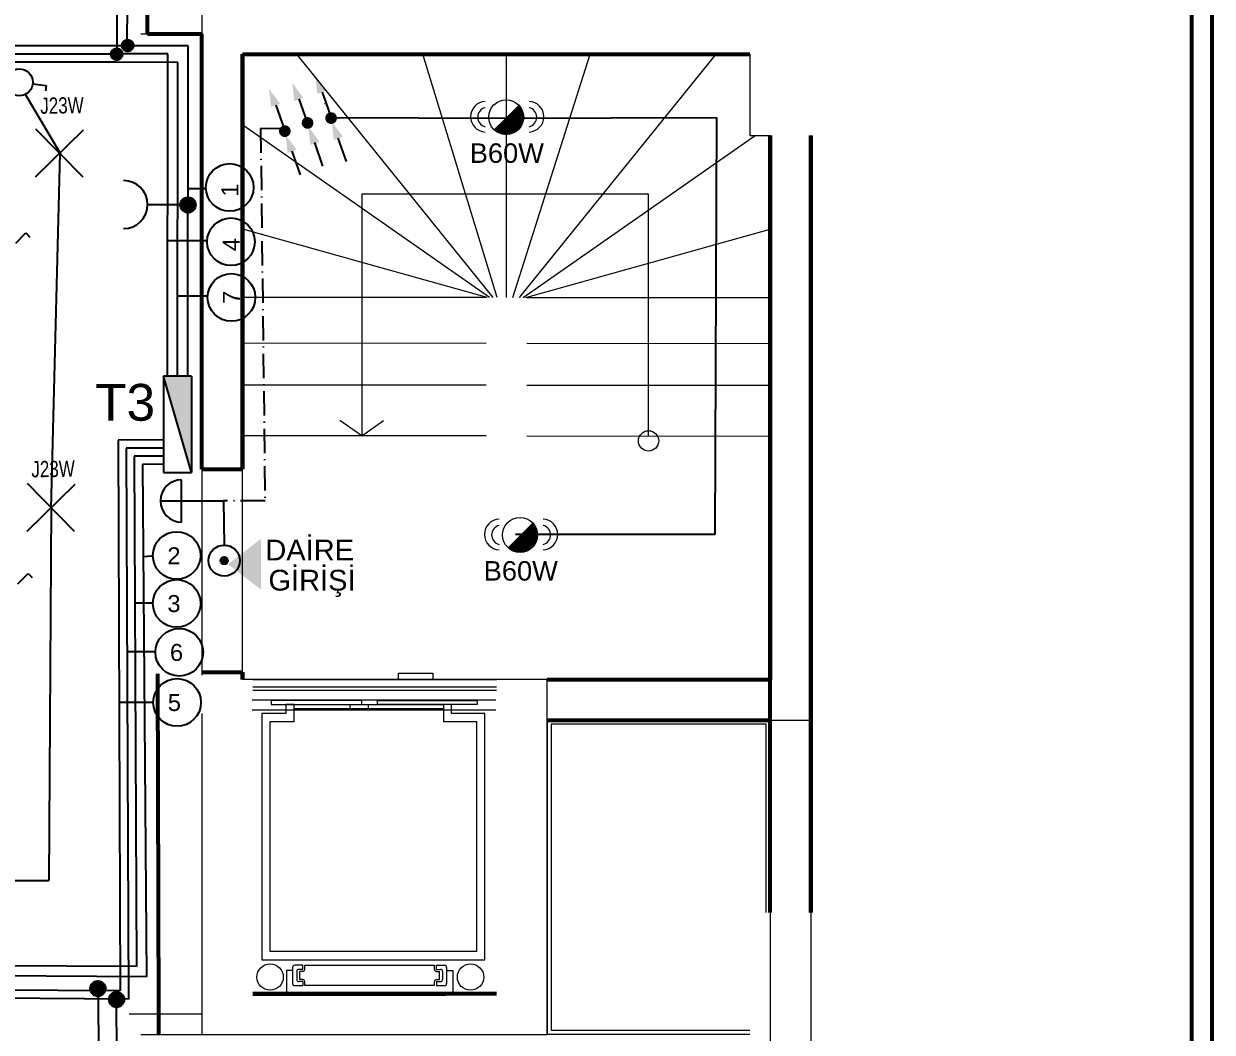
# Model space of a CAD drawing. Header units: millimetres. Extents: x -1335 to 33749, y 2338 to 5277.
# Drawn here: x 13440 to 14025, y 3663 to 4159 of the extents above; entities that cross this region are included whole.
import ezdxf
from ezdxf.enums import TextEntityAlignment as Align

# ---------------------------------------------------------------- set-up
doc = ezdxf.new("R2010")
doc.units = ezdxf.units.MM
for name, pattern in [('ACAD_ISO03W100', [30, 12, -18]), ('ACAD_ISO04W100', [30, 24, -3, 0, -3]), ('ACAD_ISO10W100', [18.5, 12, -3, 0.5, -3])]:
    doc.linetypes.add(name, pattern=pattern)
for name, color, linetype, lineweight in [('AYD-ARM', 1, 'Continuous', 20), ('DUVAR', 7, 'Continuous', 53), ('Linye-23', 220, 'Continuous', 25), ('MERDIVEN', 8, 'Continuous', 20), ('Model Birimi - Mahal', 7, 'Continuous', 18), ('PRİZ', 140, 'Continuous', 30), ('SEMBOL', 51, 'Continuous', 0), ('tefrişler', 134, 'Continuous', 9), ('YALıTıM', 7, 'Continuous', 18), ('YESIL', 74, 'Continuous', 18), ('ışık', 1, 'Continuous', 50)]:
    doc.layers.add(name, color=color, linetype=linetype, lineweight=lineweight)
for name, color, linetype in [('eleman', 2, 'Continuous'), ('LAMBA YAZI', 51, 'Continuous'), ('ZİL', 140, 'ACAD_ISO04W100')]:
    doc.layers.add(name, color=color, linetype=linetype)
doc.layers.add('Yapısal - Birleşik_Kalem_No__161', color=7, linetype='Continuous', lineweight=13, true_color=0x6a6a6a)
doc.styles.add('LAMBA', font='arial.ttf', dxfattribs={"height": 12})
doc.styles.get("Standard").update_dxf_attribs({"font": 'arial.ttf'})
doc.styles.add('STYLE1', font='arial.ttf', dxfattribs={"width": 0.6})

msp = doc.modelspace()

# ---------------------------------------------------------------- hatches: boundary and pattern name
at = {"ltscale": 10}
msp.add_hatch(color=256, dxfattribs=at).paths.add_polyline_path([(13522.59, 3938.33), (13522.59, 3985.69), (13508.77, 3985.69)])
at = {"layer": 'DUVAR'}
msp.add_hatch(color=1, dxfattribs=at).paths.add_polyline_path([(13556.83, 3880.61), (13540.59, 3893.11), (13556.83, 3905.61)])
at = {"layer": 'eleman'}
for points in [[(13584.59, 4124.84), (13589.05, 4126.42), (13583.58, 4133.79)], [(13561.79, 4118.4), (13566.25, 4119.98), (13560.78, 4127.35)], [(13573.26, 4121.3), (13577.72, 4122.88), (13572.25, 4130.25)], [(13592.75, 4102.15), (13597.21, 4103.72), (13591.74, 4111.1)], [(13569.95, 4095.71), (13574.41, 4097.28), (13568.94, 4104.66)], [(13581.17, 4099.73), (13585.63, 4101.3), (13580.16, 4108.68)]]:
    msp.add_hatch(color=7, dxfattribs=at).paths.add_polyline_path(points)
at = {"layer": 'PRİZ'}
msp.add_hatch(color=11, dxfattribs=at).paths.add_polyline_path([(13576.96, 4109.9, -1), (13582.65, 4111.11, -1)])
at = {"layer": 'ışık', "linetype": 'ByBlock'}
for points in [[(13588.54, 4112.32, -1), (13594.23, 4113.53, -1)], [(13565.74, 4105.88, -1), (13571.43, 4107.1, -1)]]:
    msp.add_hatch(color=256, dxfattribs=at).paths.add_polyline_path(points)

# ---------------------------------------------------------------- linework, layer by layer
for p, q in [((13488.71, 4150.18), (13493.65, 4150.18)), ((13488.82, 4150.36), (13493.54, 4150.36)), ((13488.96, 4150.54), (13493.4, 4150.54)), ((13489.13, 4150.72), (13493.23, 4150.72)), ((13489.32, 4150.9), (13493.04, 4150.9)), ((13489.56, 4151.08), (13492.8, 4151.08)), ((13489.86, 4151.26), (13492.5, 4151.26)), ((13490.29, 4151.44), (13492.07, 4151.44)), ((13482.93, 4144.46), (13488.7, 4144.46)), ((13482.94, 4144.64), (13488.69, 4144.64)), ((13482.94, 4144.28), (13488.69, 4144.28)), ((13482.96, 4144.82), (13488.67, 4144.82)), ((13482.99, 4145), (13488.64, 4145)), ((13483.03, 4145.18), (13488.6, 4145.18)), ((13483.09, 4145.36), (13488.54, 4145.36)), ((13483.16, 4145.54), (13488.47, 4145.54)), ((13483.24, 4145.72), (13488.39, 4145.72)), ((13483.34, 4145.9), (13488.29, 4145.9)), ((13483.46, 4146.08), (13488.17, 4146.08)), ((13483.6, 4146.26), (13488.03, 4146.26)), ((13483.76, 4146.44), (13487.87, 4146.44)), ((13483.95, 4146.62), (13487.68, 4146.62)), ((13484.19, 4146.8), (13487.44, 4146.8)), ((13484.49, 4146.98), (13487.14, 4146.98)), ((13484.93, 4147.16), (13486.7, 4147.16)), ((13488.3, 4148.74), (13494.06, 4148.74)), ((13488.3, 4148.56), (13494.06, 4148.56)), ((13488.31, 4148.92), (13494.05, 4148.92)), ((13488.32, 4148.38), (13494.05, 4148.38)), ((13488.33, 4149.1), (13494.04, 4149.1)), ((13488.34, 4148.2), (13494.02, 4148.2)), ((13488.36, 4149.28), (13494, 4149.28)), ((13488.38, 4148.02), (13493.98, 4148.02)), ((13488.4, 4149.46), (13493.96, 4149.46)), ((13488.43, 4147.84), (13493.93, 4147.84)), ((13488.46, 4149.64), (13493.91, 4149.64)), ((13488.49, 4147.66), (13493.87, 4147.66)), ((13488.52, 4149.82), (13493.84, 4149.82)), ((13488.57, 4147.48), (13493.79, 4147.48)), ((13488.61, 4150), (13493.75, 4150)), ((13488.66, 4147.3), (13493.7, 4147.3)), ((13488.77, 4147.12), (13493.59, 4147.12)), ((13488.9, 4146.94), (13493.46, 4146.94)), ((13489.05, 4146.76), (13493.31, 4146.76)), ((13489.23, 4146.58), (13493.13, 4146.58)), ((13489.44, 4146.4), (13492.92, 4146.4)), ((13489.71, 4146.22), (13492.65, 4146.22)), ((13490.07, 4146.04), (13492.29, 4146.04)), ((13490.7, 4145.86), (13491.66, 4145.86)), ((13482.95, 4144.1), (13488.68, 4144.1)), ((13482.98, 4143.92), (13488.65, 4143.92)), ((13483.01, 4143.74), (13488.62, 4143.74)), ((13483.06, 4143.56), (13488.57, 4143.56)), ((13483.13, 4143.38), (13488.5, 4143.38)), ((13483.2, 4143.2), (13488.43, 4143.2)), ((13483.3, 4143.02), (13488.33, 4143.02)), ((13483.4, 4142.84), (13488.23, 4142.84)), ((13483.53, 4142.66), (13488.1, 4142.66)), ((13483.68, 4142.48), (13487.95, 4142.48)), ((13483.86, 4142.3), (13487.77, 4142.3)), ((13484.08, 4142.12), (13487.55, 4142.12)), ((13484.35, 4141.94), (13487.28, 4141.94)), ((13484.71, 4141.76), (13486.92, 4141.76)), ((13485.34, 4141.58), (13486.29, 4141.58)), ((13444.4, 4129.8), (13451, 4129.04)), ((13451, 4129.04), (13450.69, 4126.4)), ((13517.12, 4070.19), (13524.7, 4070.19)), ((13517.13, 4070.43), (13524.69, 4070.43)), ((13517.13, 4069.96), (13524.69, 4069.96)), ((13517.14, 4069.72), (13524.67, 4069.72)), ((13517.16, 4070.67), (13524.66, 4070.67)), ((13517.18, 4069.48), (13524.64, 4069.48)), ((13517.2, 4070.9), (13524.62, 4070.9)), ((13517.23, 4069.25), (13524.59, 4069.25)), ((13517.26, 4071.14), (13524.56, 4071.14)), ((13517.29, 4069.01), (13524.53, 4069.01)), ((13517.33, 4071.38), (13524.49, 4071.38)), ((13517.38, 4068.77), (13524.44, 4068.77)), ((13517.42, 4071.61), (13524.4, 4071.61)), ((13517.48, 4068.54), (13524.34, 4068.54)), ((13517.53, 4071.85), (13524.29, 4071.85)), ((13517.6, 4068.3), (13524.22, 4068.3)), ((13517.66, 4072.09), (13524.16, 4072.09)), ((13517.81, 4072.32), (13524.01, 4072.32)), ((13518, 4072.56), (13523.82, 4072.56)), ((13518.21, 4072.8), (13523.61, 4072.8)), ((13518.47, 4073.03), (13523.35, 4073.03)), ((13518.78, 4073.27), (13523.04, 4073.27)), ((13519.17, 4073.51), (13522.65, 4073.51)), ((13519.74, 4073.74), (13522.08, 4073.74)), ((13517.74, 4068.06), (13524.08, 4068.06)), ((13517.91, 4067.82), (13523.91, 4067.82)), ((13518.11, 4067.59), (13523.71, 4067.59)), ((13518.35, 4067.35), (13523.47, 4067.35)), ((13518.63, 4067.11), (13523.19, 4067.11)), ((13518.98, 4066.88), (13522.84, 4066.88)), ((13519.46, 4066.64), (13522.36, 4066.64)), ((13520.28, 4066.4), (13521.54, 4066.4)), ((13436.03, 4051.28), (13441.05, 4056.3)), ((13441.05, 4056.3), (13443.06, 4054.29)), ((13508.77, 3985.69), (13508.77, 3938.33)), ((13522.59, 3985.69), (13508.77, 3985.69)), ((13522.59, 3938.33), (13508.77, 3985.69)), ((13522.59, 3985.69), (13522.59, 3938.33)), ((13517.76, 3913.85), (13517.76, 3934.75)), ((13538.67, 3893.07), (13536.93, 3894.8)), ((13539.16, 3893.12), (13536.98, 3895.3)), ((13537.94, 3893.26), (13537.12, 3894.07)), ((13539.56, 3893.26), (13537.13, 3895.69)), ((13539.89, 3893.48), (13537.34, 3896.02)), ((13540.15, 3893.75), (13537.61, 3896.29)), ((13540.36, 3894.08), (13537.95, 3896.5)), ((13540.5, 3894.48), (13538.35, 3896.64)), ((13540.54, 3894.99), (13538.85, 3896.68)), ((13540.32, 3895.76), (13539.62, 3896.45)), ((13437.17, 3883.53), (13442.2, 3888.55)), ((13442.2, 3888.55), (13444.21, 3886.54)), ((13472.73, 3684.11), (13480.31, 3684.11)), ((13472.74, 3684.34), (13480.3, 3684.34)), ((13472.74, 3683.87), (13480.31, 3683.87)), ((13472.76, 3683.63), (13480.29, 3683.63)), ((13472.77, 3684.58), (13480.27, 3684.58)), ((13472.79, 3683.4), (13480.25, 3683.4)), ((13472.81, 3684.82), (13480.23, 3684.82)), ((13472.84, 3683.16), (13480.2, 3683.16)), ((13472.87, 3685.05), (13480.18, 3685.05)), ((13472.91, 3682.92), (13480.14, 3682.92)), ((13472.94, 3685.29), (13480.1, 3685.29)), ((13472.99, 3682.69), (13480.05, 3682.69)), ((13473.03, 3685.53), (13480.01, 3685.53)), ((13473.09, 3682.45), (13479.95, 3682.45)), ((13473.14, 3685.76), (13479.9, 3685.76)), ((13473.21, 3682.21), (13479.83, 3682.21)), ((13473.27, 3686), (13479.77, 3686)), ((13473.35, 3681.98), (13479.69, 3681.98)), ((13473.43, 3686.24), (13479.62, 3686.24)), ((13473.61, 3686.47), (13479.44, 3686.47)), ((13473.82, 3686.71), (13479.22, 3686.71)), ((13474.08, 3686.95), (13478.97, 3686.95)), ((13474.39, 3687.18), (13478.65, 3687.18)), ((13474.79, 3687.42), (13478.26, 3687.42)), ((13475.36, 3687.66), (13477.69, 3687.66)), ((13483.97, 3682.01), (13487.44, 3682.01)), ((13484.54, 3682.24), (13486.87, 3682.24)), ((13473.52, 3681.74), (13479.52, 3681.74)), ((13473.72, 3681.5), (13479.32, 3681.5)), ((13473.96, 3681.26), (13479.09, 3681.26)), ((13474.24, 3681.03), (13478.8, 3681.03)), ((13474.6, 3680.79), (13478.45, 3680.79)), ((13475.07, 3680.55), (13477.97, 3680.55)), ((13475.89, 3680.32), (13477.15, 3680.32)), ((13481.92, 3678.69), (13489.49, 3678.69)), ((13481.92, 3678.45), (13489.49, 3678.45)), ((13481.93, 3678.93), (13489.48, 3678.93)), ((13481.94, 3678.22), (13489.47, 3678.22)), ((13481.96, 3679.16), (13489.46, 3679.16)), ((13481.98, 3677.98), (13489.44, 3677.98)), ((13482, 3679.4), (13489.42, 3679.4)), ((13482.03, 3677.74), (13489.39, 3677.74)), ((13482.05, 3679.64), (13489.36, 3679.64)), ((13482.09, 3677.51), (13489.32, 3677.51)), ((13482.13, 3679.88), (13489.29, 3679.88)), ((13482.17, 3677.27), (13489.24, 3677.27)), ((13482.22, 3680.11), (13489.2, 3680.11)), ((13482.28, 3677.03), (13489.14, 3677.03)), ((13482.33, 3680.35), (13489.09, 3680.35)), ((13482.4, 3676.8), (13489.02, 3676.8)), ((13482.46, 3680.59), (13488.96, 3680.59)), ((13482.54, 3676.56), (13488.87, 3676.56)), ((13482.61, 3680.82), (13488.8, 3680.82)), ((13482.71, 3676.32), (13488.71, 3676.32)), ((13482.79, 3681.06), (13488.62, 3681.06)), ((13482.91, 3676.09), (13488.51, 3676.09)), ((13483.01, 3681.3), (13488.41, 3681.3)), ((13483.26, 3681.53), (13488.15, 3681.53)), ((13483.57, 3681.77), (13487.84, 3681.77)), ((13483.14, 3675.85), (13488.27, 3675.85)), ((13483.43, 3675.61), (13487.99, 3675.61)), ((13483.78, 3675.38), (13487.63, 3675.38)), ((13484.25, 3675.14), (13487.16, 3675.14)), ((13485.08, 3674.9), (13486.34, 3674.9))]:
    msp.add_line(p, q)
at = {"color": 2}
for p, q in [((13445.76, 4083.99), (13469.46, 4107.17)), ((13469.2, 4083.73), (13446.02, 4107.43)), ((13441.63, 3909.42), (13465.33, 3932.59)), ((13465.07, 3909.16), (13441.89, 3932.85))]:
    msp.add_line(p, q, dxfattribs=at)
at = {"color": 1, "ltscale": 10}
msp.add_line((13501, 4070.32), (13509.42, 4070.33), dxfattribs=at)
at = {"linetype": 'ACAD_ISO03W100', "ltscale": 10}
msp.add_line((13507.3, 3924.3), (13538.45, 3924.3), dxfattribs=at)
for centre, radius in [((13491.18, 4148.7), 2.88), ((13485.81, 4144.42), 2.88), ((13437.8, 4130.57), 6.64), ((13520.91, 4070.14), 3.79), ((13538.74, 3894.88), 7.67), ((13538.74, 3894.88), 1.81), ((13476.52, 3684.05), 3.79), ((13485.71, 3678.64), 3.79)]:
    msp.add_circle(centre, radius)
at = {"color": 2, "lineweight": 25}
for centre in [(13541.45, 4078.75), (13542.08, 4051.98), (13542.29, 4024.57), (13515.33, 3897.41), (13515.33, 3873.8), (13516.59, 3849.73), (13515.54, 3825.02)]:
    msp.add_circle(centre, 11.73, dxfattribs=at)
at = {"linetype": 'ByBlock'}
msp.add_arc((13489.17, 4070.3), 11.84, 270.09866, 90.09866, dxfattribs=at)
msp.add_arc((13517.76, 3924.3), 10.45, 90, 270)
at = {"layer": 'AYD-ARM', "color": 7, "const_width": 8.62}
for points in [[(13680.66, 4116.41, -1), (13674.56, 4110.32, -1)], [(13687.52, 3910.59, -1), (13681.43, 3904.5, -1)]]:
    msp.add_lwpolyline(points, format="xyb", dxfattribs=at)
at = {"layer": 'AYD-ARM', "color": 1}
for centre in [(13677.61, 4113.36), (13684.47, 3907.54)]:
    msp.add_circle(centre, 8.62, dxfattribs=at)
for centre, radius, start, end in [((13667.68, 4113.59), 7.59, 93.27269, 266.72731), ((13688.56, 4113.59), 7.59, 273.27269, 86.72731), ((13668.41, 4113.36), 4.83, 103.99245, 256.00755), ((13687.83, 4113.36), 4.83, 283.99245, 76.00755), ((13674.54, 3907.78), 7.59, 93.27269, 266.72731), ((13675.27, 3907.54), 4.83, 103.99245, 256.00755), ((13695.42, 3907.78), 7.59, 273.27269, 86.72731), ((13694.69, 3907.54), 4.83, 283.99245, 76.00755)]:
    msp.add_arc(centre, radius, start, end, dxfattribs=at)
at = {"layer": 'DUVAR'}
for p, q in [((13500.92, 4154.42), (13500.92, 4164.42)), ((13500.92, 4154.42), (13527.79, 4154.42)), ((13547.79, 3939.91), (13547.79, 4144.36)), ((13807.62, 3721.49), (13807.62, 4104.36)), ((13827.62, 3721.49), (13827.62, 4104.36)), ((13527.79, 3939.91), (13547.79, 3939.91)), ((13527.79, 3839.91), (13547.79, 3839.91)), ((13547.79, 3836.32), (13547.79, 3839.91)), ((13506.5, 3671.49), (13506.05, 3839.08)), ((13697.79, 3836.32), (13807.62, 3836.32)), ((13697.79, 3816.32), (13807.62, 3816.32)), ((13672.79, 3681.49), (13552.79, 3681.49)), ((13672.79, 3681.49), (13552.79, 3681.49)), ((13552.79, 3681.49), (13647.79, 3681.49)), ((13672.79, 3681.49), (13552.79, 3681.49)), ((13506.5, 3661.49), (13506.5, 3671.49))]:
    msp.add_line(p, q, dxfattribs=at)
at = {"layer": 'DUVAR', "color": 0}
for p, q in [((13527.79, 3939.91), (13527.79, 4154.42)), ((13547.79, 4144.36), (13797.62, 4144.36)), ((13547.79, 4144.36), (13547.79, 3939.91)), ((13807.62, 4104.36), (13807.62, 3836.32)), ((13807.62, 3836.32), (13807.62, 4104.36)), ((13827.62, 4104.36), (13827.62, 3836.32)), ((13547.79, 3839.91), (13547.79, 3836.32))]:
    msp.add_line(p, q, dxfattribs=at)
at = {"layer": 'DUVAR'}
msp.add_lwpolyline([(14025.36, 5276.58), (12910.7, 5276.58), (12910.7, 2376.9), (14025.36, 2376.9)], close=True, dxfattribs=at)
for points in [[(12920.7, 5266.58), (12920.7, 2386.9), (14015.36, 2386.9), (14015.36, 5266.58), (12920.7, 5266.58)], [(13807.62, 4104.36), (13807.62, 3836.32)], [(13827.62, 4104.36), (13827.62, 3721.49)]]:
    msp.add_lwpolyline(points, dxfattribs=at)
at = {"layer": 'eleman', "color": 7}
for p, q in [((13579.83, 4110.82), (13575.73, 4122.44)), ((13591.17, 4114.05), (13587.07, 4125.66)), ((13568.36, 4107.61), (13564.26, 4119.23)), ((13587.39, 4089.23), (13583.29, 4100.85)), ((13599.04, 4091.45), (13594.94, 4103.07)), ((13576.23, 4085.02), (13572.13, 4096.63))]:
    msp.add_line(p, q, dxfattribs=at)
at = {"layer": 'Linye-23'}
for p, q in [((13486, 4144.63), (13486, 4173.46)), ((13491.01, 4148.62), (13491.06, 4169.89)), ((13485.61, 4144.39), (13413.34, 4144.39)), ((13520.93, 4148.55), (13421.42, 4148.56)), ((13510.93, 4144.57), (13486, 4144.63)), ((13510.75, 3985.72), (13510.93, 4144.57)), ((13520.75, 3985.71), (13520.93, 4148.55)), ((13485.61, 4140.39), (13417.37, 4140.39)), ((13515.92, 4140.32), (13485.54, 4140.39)), ((13515.75, 3985.72), (13515.92, 4140.32)), ((13440.78, 4124.65), (13458.03, 4095.24)), ((13591.27, 4113.21), (13677.45, 4112.8)), ((13677.45, 4112.8), (13781.22, 4113.26)), ((13781.22, 4113.26), (13780.38, 3907.75)), ((13457.72, 4095.53), (13453.34, 3920.62)), ((13529.61, 4078.06), (13520.77, 4078.09)), ((13509.4, 4070.33), (13520.84, 4070.28)), ((13530.31, 4052.41), (13510.81, 4052.4)), ((13530.56, 4025.24), (13515.86, 4025.11)), ((13508.65, 3954.36), (13486.43, 3954.22)), ((13486.43, 3954.22), (13487.52, 3682.9)), ((13508.67, 3950.36), (13490.44, 3950.25)), ((13490.44, 3950.25), (13491.54, 3678.88)), ((13508.7, 3946.36), (13494.46, 3946.27)), ((13494.46, 3946.27), (13495.55, 3694.86)), ((13508.72, 3942.36), (13498.48, 3942.3)), ((13498.48, 3942.3), (13500.51, 3689.83)), ((13508.77, 3938.33), (13522.59, 3938.33)), ((13453.47, 3920.98), (13452.39, 3737.31)), ((13780.38, 3907.75), (13682.13, 3907.75)), ((13503.45, 3897.05), (13498.57, 3896.73)), ((13503.39, 3873.95), (13494.64, 3874)), ((13504.91, 3849.97), (13490.85, 3849.88)), ((13503.84, 3825.06), (13486.96, 3824.92)), ((13417.94, 3737.32), (13452.39, 3737.31)), ((13495.55, 3694.86), (13286.17, 3696.05)), ((13500.51, 3689.83), (13281.11, 3691.07)), ((13487.52, 3682.9), (13274.07, 3684.11)), ((13476.66, 3684.72), (13476.66, 3682.74)), ((13476.7, 3683.51), (13476.85, 3645.6)), ((13491.54, 3678.88), (13315.73, 3679.87)), ((13485.45, 3678.14), (13485.68, 3651.88)), ((13485.85, 3679.31), (13485.85, 3677.33))]:
    msp.add_line(p, q, dxfattribs=at)
at = {"layer": 'MERDIVEN'}
for p, q in [((13671.28, 4024.55), (13574.56, 4144.36)), ((13673.11, 4024.55), (13636.63, 4144.36)), ((13677.79, 4024.55), (13677.79, 4144.36)), ((13680.97, 4024.55), (13718.95, 4144.36)), ((13684.2, 4024.55), (13781.01, 4144.36)), ((13669.46, 4024.55), (13547.96, 4109.47)), ((13685.92, 4024.55), (13800.3, 4104.36)), ((13668.22, 4024.55), (13547.96, 4058.18)), ((13687.36, 4024.55), (13807.62, 4058.18)), ((13667.75, 4024.56), (13547.85, 4024.49)), ((13687.83, 4024.56), (13807.73, 4024.49)), ((13667.75, 4001.98), (13547.85, 4001.91)), ((13687.83, 4001.98), (13807.73, 4001.91)), ((13667.79, 3981.33), (13547.79, 3981.33)), ((13667.79, 3981.33), (13547.79, 3981.33)), ((13687.79, 3981.33), (13807.69, 3981.26)), ((13687.8, 3981.33), (13807.7, 3981.26)), ((13687.8, 3981.33), (13807.7, 3981.26)), ((13687.82, 3981.33), (13807.71, 3981.26)), ((13606.47, 3956.33), (13595.69, 3963.9)), ((13606.47, 3956.33), (13617.24, 3963.9)), ((13667.79, 3956.33), (13547.79, 3956.33)), ((13687.79, 3956.33), (13807.69, 3956.26)), ((13552.78, 3836.32), (13672.79, 3836.32)), ((13672.78, 3830.92), (13552.78, 3830.92)), ((13672.79, 3832.55), (13552.79, 3832.55)), ((13552.55, 3826.3), (13672.55, 3826.3)), ((13552.55, 3821.3), (13672.55, 3821.3)), ((13572.44, 3694.5), (13572.44, 3686.5)), ((13577.44, 3695.5), (13573.44, 3695.5)), ((13577.44, 3693.5), (13577.44, 3695.5)), ((13578.44, 3693.5), (13578.44, 3695.5)), ((13578.44, 3695.5), (13642.3, 3695.5)), ((13642.3, 3693.5), (13642.3, 3695.5)), ((13643.3, 3695.5), (13647.3, 3695.5)), ((13643.3, 3693.5), (13643.3, 3695.5)), ((13648.3, 3694.5), (13648.3, 3686.5)), ((13569.44, 3693), (13569.44, 3681.49)), ((13572.44, 3693), (13569.44, 3693)), ((13574.44, 3692.5), (13574.44, 3688.5)), ((13577.44, 3693.5), (13575.44, 3693.5)), ((13577.44, 3692.5), (13575.94, 3692.5)), ((13575.94, 3688.5), (13575.94, 3692.5)), ((13577.44, 3688.5), (13575.94, 3688.5)), ((13643.3, 3693.5), (13645.3, 3693.5)), ((13643.3, 3692.5), (13644.8, 3692.5)), ((13643.3, 3688.5), (13644.8, 3688.5)), ((13644.8, 3688.5), (13644.8, 3692.5)), ((13646.3, 3692.5), (13646.3, 3688.5)), ((13648.3, 3693), (13651.3, 3693)), ((13651.3, 3693), (13651.3, 3681.49)), ((13573.44, 3685.5), (13577.44, 3685.5)), ((13577.44, 3687.5), (13575.44, 3687.5)), ((13577.44, 3687.5), (13577.44, 3685.5)), ((13578.44, 3685.5), (13578.44, 3687.5)), ((13642.3, 3685.5), (13578.44, 3685.5)), ((13642.3, 3685.5), (13642.3, 3687.5)), ((13643.3, 3687.5), (13645.3, 3687.5)), ((13643.3, 3687.5), (13643.3, 3685.5)), ((13643.3, 3685.5), (13647.3, 3685.5))]:
    msp.add_line(p, q, dxfattribs=at)
for points in [[(13747.74, 3956.29), (13747.74, 4075.42), (13606.47, 4075.42), (13606.47, 3956.33)], [(13573.16, 3823.96), (13569.16, 3823.96), (13569.16, 3819.58), (13557.31, 3819.58), (13557.31, 3698.26), (13667.06, 3698.26), (13667.06, 3819.58), (13650.73, 3819.58), (13650.73, 3823.96), (13646.73, 3823.96), (13646.73, 3815.58), (13663.06, 3815.58), (13663.06, 3702.26), (13561.31, 3702.26), (13561.31, 3815.58), (13573.16, 3815.58), (13573.16, 3823.96)]]:
    msp.add_lwpolyline(points, dxfattribs=at)
for points in [[(13624.55, 3839.4), (13641.43, 3839.4), (13641.43, 3836.32), (13624.55, 3836.32)], [(13606.46, 3825.98), (13561.93, 3825.98), (13561.93, 3823.96), (13606.46, 3823.96)], [(13573.16, 3823.96), (13609.69, 3823.96), (13609.69, 3821.93), (13573.16, 3821.93)], [(13600.76, 3823.96), (13646.73, 3823.96), (13646.73, 3821.93), (13600.76, 3821.93)], [(13614.27, 3825.98), (13663.25, 3825.98), (13663.25, 3823.96), (13614.27, 3823.96)]]:
    msp.add_lwpolyline(points, close=True, dxfattribs=at)
for centre, radius in [((13747.74, 3953.88), 5), ((13561.35, 3689.71), 6.49), ((13660.07, 3689.71), 6.49)]:
    msp.add_circle(centre, radius, dxfattribs=at)
for centre, start, end in [((13573.44, 3694.5), 90, 180), ((13647.3, 3694.5), 0, 90), ((13575.44, 3692.5), 90, 180), ((13575.44, 3688.5), 180, 270), ((13577.44, 3693.5), 270, 0), ((13577.44, 3687.5), 0, 90), ((13643.3, 3693.5), 180, 270), ((13643.3, 3687.5), 90, 180), ((13645.3, 3692.5), 0, 90), ((13645.3, 3688.5), 270, 0), ((13573.44, 3686.5), 180, 270), ((13647.3, 3686.5), 270, 0)]:
    msp.add_arc(centre, 1, start, end, dxfattribs=at)
at = {"layer": 'tefrişler'}
for points in [[(13807.62, 3721.49), (13807.62, 3816.32), (13697.79, 3816.32), (13697.79, 3661.53), (13797.62, 3661.53)], [(13805.62, 3721.49), (13805.62, 3814.32), (13699.79, 3814.32), (13699.79, 3663.53), (13797.62, 3663.53)]]:
    msp.add_lwpolyline(points, dxfattribs=at)
at = {"layer": 'YALıTıM'}
for points in [[(13497.72, 4154.42), (13527.79, 4154.42), (13527.79, 3838.41)], [(13807.62, 3836.32), (13547.79, 3836.32), (13547.79, 4144.36), (13797.62, 4144.36), (13797.62, 4104.36), (13807.62, 4104.36), (13807.62, 3836.32)], [(13697.79, 3836.32), (13807.62, 3836.32), (13807.62, 3333.65), (13797.62, 3333.65), (13797.62, 3293.67), (13407.49, 3308.65), (13407.49, 3349.79), (13407.49, 3372.3), (13407.49, 3661.49), (13416.5, 3661.49)], [(13497.64, 3661.49), (13697.79, 3661.49), (13697.79, 3836.32)], [(13527.79, 3819.5), (13527.79, 3661.49)], [(13527.79, 3671.49), (13491.86, 3671.49)]]:
    msp.add_lwpolyline(points, dxfattribs=at)
at = {"layer": 'Yapısal - Birleşik_Kalem_No__161', "color": 251, "linetype": 'Continuous', "lineweight": 13, "true_color": 0x6a6a6a}
msp.add_line((13588.06, 4120), (13588.05, 4120), dxfattribs=at)
at = {"layer": 'YESIL'}
msp.add_lwpolyline([(13527.79, 3671.49), (13527.79, 3661.49), (13697.79, 3661.49), (13697.79, 3816.32), (13827.62, 3816.32), (13827.62, 3272.5), (13135.1, 3299.1), (13108.06, 4164.42), (13352.49, 4164.36), (13352.49, 4519.7), (13827.62, 4540.97), (13827.62, 4164.36), (13527.79, 4164.36), (13527.79, 3838.41)], dxfattribs=at)
at = {"layer": 'ZİL', "color": 4, "linetype": 'ACAD_ISO10W100', "lineweight": 25}
for p, q in [((13568.36, 4107.61), (13556.67, 4107.84)), ((13556.67, 4107.84), (13558.83, 3924.28)), ((13558.83, 3924.28), (13538.45, 3924.3))]:
    msp.add_line(p, q, dxfattribs=at)
at = {"layer": 'ZİL', "color": 4, "linetype": 'ACAD_ISO04W100', "lineweight": 25}
msp.add_line((13538.45, 3924.3), (13538.66, 3902.54), dxfattribs=at)

# ---------------------------------------------------------------- texts
msp.add_text('T3', height=18.128).set_placement((13475.16, 3963.82))
at = {"char_height": 16.7063, "width": 61.05, "attachment_point": 5, "rotation": 90}
for s, insert in [('{\\H0.5x;\\C1;1}', (13541.57, 4077.4)), ('{\\H0.5x;\\C1;4}', (13542.2, 4050.63)), ('{\\H0.5x;\\C1;7}', (13542.29, 4024.57))]:
    msp.add_mtext(s, dxfattribs=dict(at, insert=insert))
at = {"char_height": 16.7063, "width": 61.05, "attachment_point": 5}
for s, insert in [('{\\H0.5x;\\C1;2}', (13513.98, 3897.28)), ('{\\H0.5x;\\C1;3}', (13513.98, 3873.68)), ('{\\H0.5x;\\C1;6}', (13515.24, 3849.6)), ('{\\H0.5x;\\C1;5}', (13514.19, 3824.9))]:
    msp.add_mtext(s, dxfattribs=dict(at, insert=insert))
at = {"layer": 'LAMBA YAZI', "style": 'LAMBA'}
for p in [(13679.8, 4090.86), (13686.67, 3885.04)]:
    msp.add_text('B60W ', height=9.6, dxfattribs=at).set_placement(p, align=Align.CENTER)
at = {"layer": 'Model Birimi - Mahal', "style": 'STYLE1'}
for s, p in [('DAİRE', (13559, 3894.98)), ('GİRİŞİ', (13560.52, 3880.13))]:
    msp.add_text(s, height=10.24, dxfattribs=at).set_placement(p)
at = {"layer": 'SEMBOL', "width": 0.75}
for p in [(13448.19, 4115), (13443.8, 3935.9)]:
    msp.add_text('J23W', height=8, rotation=0.91744, dxfattribs=at).set_placement(p)

doc.saveas('drawing.dxf')
